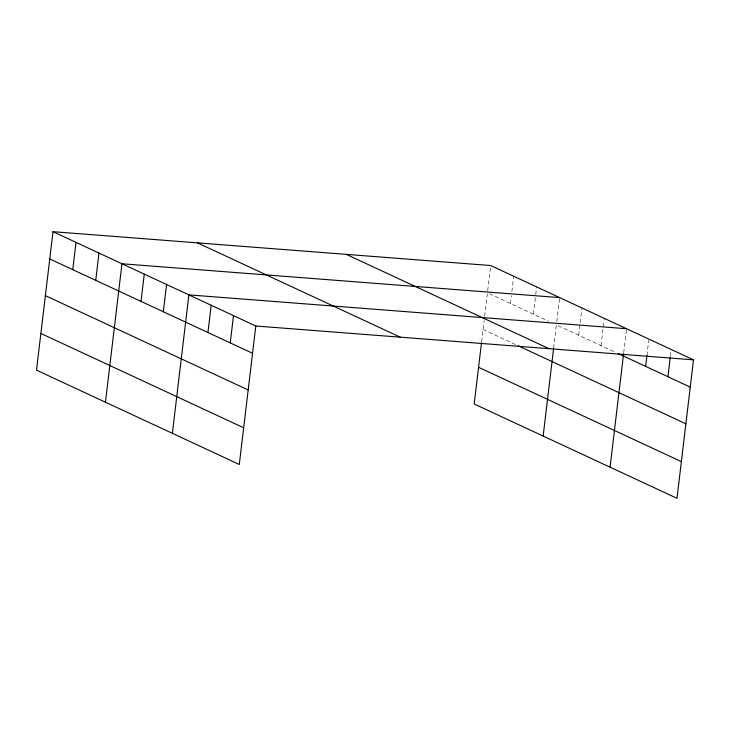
<?xml version="1.0" encoding="UTF-8"?>
<svg xmlns="http://www.w3.org/2000/svg" width="730" height="730" viewBox="0 0 730 730"><rect width="100%" height="100%" fill="white"/><g stroke="black" fill="none" stroke-linecap="round" stroke-linejoin="round"><path stroke-width="0.55" stroke-dasharray="3.65 2.74" d="M481.617 341.722L484.136 320.598M484.665 316.145L487.321 293.907M487.713 290.613L490.441 267.718M510.434 303.479L511.347 295.851M511.867 291.489L513.683 276.223M533.42 314.174L535.628 295.641M535.756 294.546L536.669 286.917M553.623 348.21L556.406 324.859L615.217 352.216M556.789 321.592L559.654 297.603M578.707 335.234L581.965 307.978M601.018 345.609L604.267 318.353M623.712 352.718L626.449 329.814M646.935 355.455L648.751 340.189M670.414 356.021L670.934 351.659M489.447 293.725L548.413 321.145M483.077 329.486L516.055 344.825"/><path stroke-width="1.09" d="M53.007 231.693L36.5 370.147L239.294 464.462L255.81 326.009L53.007 231.693L490.706 265.537L693.5 359.853L676.993 498.307L474.19 403.991L481.49 342.835M72.745 269.644L75.993 242.387M95.73 280.329L98.979 253.073M105.448 402.221L121.965 263.767L559.654 297.603M141.018 301.399L144.266 274.133M163.328 311.774L166.577 284.508M172.371 433.337L188.887 294.884L626.577 328.728M207.94 332.515L211.189 305.259M230.251 342.89L233.5 315.634M543.147 436.056L553.623 348.21M610.07 467.182L623.584 353.804M645.63 366.36L646.935 355.455M667.941 376.735L670.286 357.107M255.81 326.009L693.5 359.853M618.255 353.63L690.252 387.11M346.266 254.368L549.06 348.685M518.054 345.755L685.871 423.801M478.57 367.299L681.364 461.606M197.447 242.862L400.25 337.178M49.759 258.958L252.553 353.265M45.388 295.65L248.182 389.966M40.88 333.455L243.674 427.771"/></g></svg>
